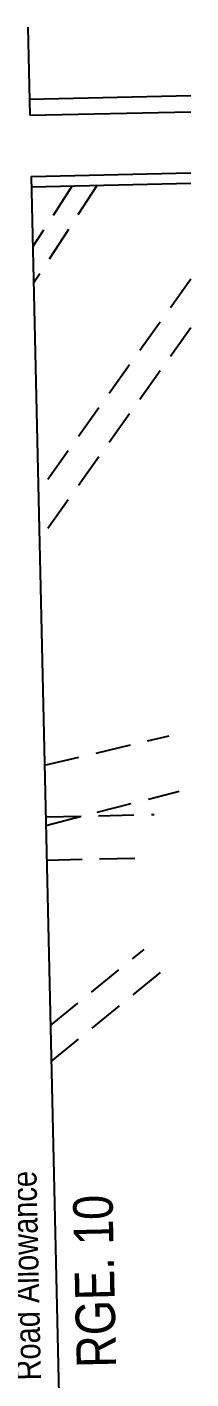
# Model space of a CAD drawing. Extents: x 618590 to 619878, y 5479492 to 5480458.
# Drawn here: x 619438.7 to 619496.8, y 5479973.3 to 5480453.8 of the extents above; entities that cross this region are included whole.
import ezdxf

# ---------------------------------------------------------------- set-up
doc = ezdxf.new("R2010")
doc.units = 0
doc.header["$LTSCALE"] = 5
doc.linetypes.add('foc-ACCESSROAD', pattern=[3.75, 2.5, -1.25])
for name, color, linetype in [('D-TXT', 6, 'Continuous'), ('F-AR', 190, 'foc-ACCESSROAD'), ('L-TITLEDB-T', 4, 'Continuous'), ('R- OTHER', 7, 'Continuous')]:
    doc.layers.add(name, color=color, linetype=linetype)
doc.styles.add('80L', font='ARIALN.TTF', dxfattribs={"height": 10})

msp = doc.modelspace()

# ---------------------------------------------------------------- linework, layer by layer
at = {"layer": 'F-AR', "flags": 128}
for points in [[(619454.717, 5480397.404), (619440.761, 5480375.81)], [(619463.556, 5480397.609), (619441.055, 5480362.794)], [(619496.796, 5480364.269), (619442.742, 5480288.315)], [(619496.796, 5480346.928), (619443.122, 5480271.508)], [(619444.934, 5480191.498), (619489.074, 5480201.91)], [(619445.419, 5480170.082), (619492.674, 5480182.274)], [(619445.35, 5480173.11), (619483.759, 5480173.95)], [(619445.698, 5480157.759), (619479.035, 5480158.488)], [(619447.029, 5480098.944), (619480.192, 5480125.979)], [(619447.318, 5480086.206), (619486.545, 5480118.186)]]:
    msp.add_lwpolyline(points, dxfattribs=at)
at = {"layer": 'R- OTHER', "flags": 128}
for points in [[(619438.994, 5480453.833), (619439.703, 5480422.528)], [(619439.574, 5480428.229), (619496.796, 5480429.458)], [(619439.703, 5480422.528), (619496.796, 5480423.753)], [(619440.194, 5480400.724), (619496.796, 5480402.036)], [(619440.196, 5480400.724), (619460.272, 5479514.083)], [(619440.279, 5480397.069), (619496.796, 5480398.379)]]:
    msp.add_lwpolyline(points, dxfattribs=at)

# ---------------------------------------------------------------- texts
at = {"layer": 'D-TXT', "color": 3, "insert": (619456.34, 5479977.136), "char_height": 13.9955, "attachment_point": 1, "rotation": 91.2528, "style": '80L'}
msp.add_mtext_dynamic_manual_height_columns('RGE. 10', width=133.49985, gutter_width=47.485, heights=[0], dxfattribs=at)
at = {"layer": 'L-TITLEDB-T', "insert": (619438.404, 5480009.999), "char_height": 8.99714, "attachment_point": 5, "rotation": 91.2528, "style": '80L'}
msp.add_mtext_dynamic_manual_height_columns('Road Allowance', width=177.18917, gutter_width=44.986, heights=[0], dxfattribs=at)

doc.saveas('drawing.dxf')
